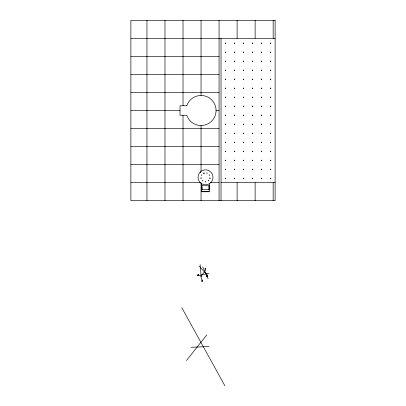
<?xml version="1.0" encoding="UTF-8"?>
<svg xmlns="http://www.w3.org/2000/svg" width="406" height="406" viewBox="0 0 406 406"><rect width="100%" height="100%" fill="white"/><g stroke="black" fill="none" stroke-linecap="round" stroke-linejoin="round"><path stroke-width="0.61" d="M201.122 178.341C200.574 178.016 201.66 178.127 201.097 177.899M200.995 178.33L200.99 177.914M201.386 175.113C201.757 175.712 201.655 174.529 201.401 175.001M210.115 178.275C209.232 178.173 210.785 177.935 209.79 177.965M209.872 178.33L209.76 178.006M201.934 280.673C201.797 279.907 202.589 279.257 202.31 280.551C203.274 281.373 201.112 281.673 201.757 280.962C202.005 281.774 202.797 280.592 202.066 280.653M200.6 276.953L205.603 270.213M186.476 360.548L206.816 334.854M200.315 172.565L200.731 172.129M207.024 276.06L207.608 275.425L207.375 274.913L206.71 275.146L207.42 275.187L207.024 275.831M198.773 275.572L208.999 273.228M191.033 347.303L209.105 346.531M275.116 38.331L221.031 38.331L221.031 200.65M130.884 38.357L221.031 38.357M130.884 56.388L219.073 56.388M130.884 74.42L219.073 74.42M130.884 92.446L219.073 92.446M130.884 110.508L180.01 110.508M216.068 110.508L219.073 110.508M130.884 128.535L219.073 128.535M130.884 146.566L219.073 146.566M130.884 164.592L219.073 164.592M130.884 182.624L200.808 182.624M210.257 182.624L219.073 182.624M221.031 182.624L275.116 182.624M201.757 185.75L209.268 185.75M201.757 189.658L209.268 189.658M201.757 191.612L209.268 191.612M206.893 276.207L207.628 276.385L206.639 276.385M203.848 173.291L204.193 173.078L203.822 173.266M200.31 172.124L200.726 172.56M199.123 266.169L206.573 274.223M181.766 307.657L224.828 385.7M202.756 266.996L208.095 278.673M200.138 264.656L201.427 279.592M273.162 20.33L273.162 38.331M273.162 182.624L273.162 200.65M255.13 20.33L255.13 38.331M255.13 182.624L255.13 200.65M237.104 20.33L237.104 38.331M237.104 182.624L237.104 200.65M219.073 20.33L219.073 200.65M209.268 183.893L209.268 191.759L201.757 191.759L201.757 183.893M209.12 185.75L209.12 189.658M205.142 268.508L205.142 268.686A1.142 1.142 0 0 0 205.507 268.467L205.695 269.64L205.573 268.133A0.929 0.929 0 0 1 205.137 268.493M201.909 185.75L201.909 189.658M201.046 20.33L201.046 95.481M201.046 125.53L201.046 171.611M201.046 182.974L201.046 200.65M183.015 20.33L183.015 105.778M183.015 115.238L183.015 200.65M164.988 20.33L164.988 200.65M146.957 20.33L146.957 200.65M206.644 276.247A1 1 0 0 1 207.045 275.872M208.867 186.527A3.608 3.608 0 0 1 208.872 189.171M206.05 191.419A3.608 3.608 0 0 1 204.974 191.419M202 188.658A3.608 3.608 0 0 1 201.97 187.196M205.289 181.832L205.735 181.888L205.299 181.781M202.391 180.777L202.838 180.812L202.391 180.771M203.746 173.088L204.193 173.063L203.756 173.042M208.187 180.771L208.633 180.802L208.187 180.771M206.832 173.083L207.273 173.144L206.837 173.063M209.191 175.062L209.638 175.103L209.197 175.057M225.239 43.168C225.766 44.229 226.046 42.204 225.239 43.168M225.239 52.186C225.766 53.242 226.056 51.217 225.239 52.186M225.239 61.199C225.853 62.245 225.914 60.215 225.239 61.199M225.239 70.213C225.954 71.238 225.777 69.172 225.239 70.213M225.239 79.226C225.969 80.241 225.787 78.196 225.239 79.226M225.239 88.244C225.878 89.279 225.919 87.244 225.239 88.214M225.239 97.257C225.822 98.303 226 96.268 225.239 97.232M225.239 106.27C225.822 107.316 226 105.286 225.239 106.245M225.239 115.289C225.843 116.329 225.919 114.335 225.239 115.258M225.239 124.302C225.843 125.312 225.985 123.373 225.249 124.246M225.239 133.315C225.766 134.376 226.046 132.351 225.239 133.315M225.239 142.328C225.797 143.384 226.03 141.329 225.239 142.328M225.239 151.347C225.898 152.387 225.848 150.327 225.239 151.347M225.239 160.36C225.969 161.37 225.787 159.325 225.239 160.36M225.239 169.373C225.969 170.383 225.787 168.338 225.239 169.373M225.239 178.386C225.878 179.422 225.919 177.392 225.239 178.361M234.252 43.168C234.81 44.224 235.038 42.178 234.252 43.168M234.252 52.186C234.81 53.237 235.038 51.192 234.252 52.186M234.252 61.199C234.861 62.24 234.937 60.215 234.252 61.199M234.252 70.213C234.942 71.248 234.8 69.203 234.252 70.213M234.252 79.226C234.962 80.246 234.825 78.221 234.252 79.226M234.252 88.244C234.861 89.284 234.962 87.28 234.257 88.214M234.252 97.257C234.785 98.318 235.028 96.313 234.257 97.232M234.252 106.27C234.785 107.336 235.028 105.332 234.257 106.245M234.252 115.289C234.896 116.304 234.937 114.309 234.257 115.258M234.252 124.302C234.886 125.302 234.983 123.353 234.262 124.246M234.252 133.315C234.81 134.366 235.038 132.326 234.252 133.315M234.252 142.328C234.805 143.384 235.049 141.339 234.252 142.328M234.252 151.347C234.912 152.382 234.871 150.327 234.252 151.347M234.252 160.36C234.962 161.38 234.825 159.35 234.252 160.36M234.252 169.373C234.962 170.393 234.825 168.368 234.252 169.373M234.252 178.386C234.861 179.427 234.962 177.422 234.257 178.361M243.265 43.168C243.874 44.218 243.991 42.153 243.265 43.168M243.265 52.186C243.874 53.232 243.991 51.166 243.265 52.186M243.265 61.199C243.91 62.24 243.915 60.184 243.265 61.199M243.265 70.213C243.95 71.248 243.833 69.203 243.265 70.213M243.265 79.226C243.965 80.246 243.854 78.221 243.265 79.226M243.265 88.244C243.869 89.284 243.991 87.275 243.27 88.214M243.265 97.257C243.788 98.323 244.062 96.313 243.27 97.232M243.265 106.27C243.788 107.336 244.062 105.327 243.27 106.245M243.265 115.289C243.904 116.304 243.965 114.304 243.27 115.258M243.265 124.302C243.889 125.302 244.016 123.353 243.275 124.246M243.265 133.315C243.874 134.361 243.991 132.295 243.265 133.315M243.265 142.328C243.864 143.379 244.021 141.303 243.265 142.328M243.265 151.347C243.884 152.387 243.94 150.362 243.265 151.347M243.265 160.36C243.965 161.38 243.854 159.35 243.265 160.36M243.265 169.373C243.965 170.393 243.854 168.363 243.265 169.373M243.265 178.386C243.869 179.432 243.991 177.422 243.27 178.361M252.283 43.168C252.963 44.213 252.847 42.143 252.283 43.168M252.283 52.186C252.963 53.227 252.847 51.156 252.283 52.186M252.283 61.199C252.902 62.25 252.974 60.179 252.283 61.199M252.283 70.213C252.862 71.258 253.06 69.203 252.283 70.213M252.283 79.226C252.943 80.246 252.948 78.236 252.283 79.226M252.283 88.244C252.831 89.284 253.105 87.285 252.283 88.214M252.283 97.257C252.791 98.323 253.09 96.308 252.283 97.232M252.283 106.27C252.791 107.336 253.09 105.327 252.283 106.245M252.283 115.289C252.948 116.304 252.923 114.304 252.283 115.258M252.283 124.302C252.979 125.302 252.872 123.343 252.293 124.246M252.283 133.315C252.963 134.361 252.847 132.285 252.283 133.315M252.283 142.328C252.958 143.374 252.877 141.298 252.283 142.328M252.283 151.347C252.882 152.397 252.989 150.362 252.283 151.347M252.283 160.36C252.943 161.375 252.948 159.365 252.283 160.36M252.283 169.373C252.943 170.388 252.948 168.378 252.283 169.373M252.283 178.386C252.831 179.432 253.105 177.427 252.283 178.361M261.297 43.168C261.946 44.218 261.895 42.178 261.297 43.168M261.297 52.186C261.951 53.232 261.9 51.192 261.297 52.186M261.297 61.199C261.885 62.25 262.022 60.215 261.297 61.199M261.297 70.213C261.87 71.258 262.088 69.203 261.297 70.213M261.297 79.226C261.951 80.241 261.977 78.236 261.297 79.226M261.297 88.244C261.84 89.284 262.134 87.285 261.302 88.214M261.297 97.257C261.804 98.323 262.119 96.308 261.302 97.232M261.297 106.27C261.804 107.336 262.119 105.321 261.302 106.245M261.297 115.289C261.956 116.304 261.951 114.304 261.302 115.258M261.297 124.302C261.992 125.297 261.9 123.343 261.307 124.246M261.297 133.315C261.946 134.361 261.895 132.326 261.297 133.315M261.297 142.328C261.941 143.379 261.926 141.334 261.297 142.328M261.297 151.347C261.926 152.392 261.982 150.327 261.297 151.347M261.297 160.36C261.951 161.375 261.977 159.365 261.297 160.36M261.297 169.373C261.951 170.388 261.977 168.378 261.297 169.373M261.297 178.386C261.84 179.427 262.134 177.427 261.302 178.361M270.31 43.168C270.919 44.218 271 42.168 270.31 43.168M270.31 52.186C270.919 53.237 271 51.186 270.31 52.186M270.31 61.199C270.919 62.25 271.035 60.179 270.31 61.199M270.31 70.213C270.944 71.248 271.03 69.182 270.31 70.213M270.31 79.226C271.01 80.236 270.934 78.211 270.31 79.226M270.31 88.244C270.914 89.274 271.076 87.26 270.315 88.214M270.31 97.257C270.919 98.303 270.985 96.303 270.315 97.232M270.31 106.27C270.919 107.316 270.985 105.316 270.315 106.245M270.31 115.289C270.797 116.334 271.183 114.38 270.315 115.258M270.31 124.302C270.924 125.312 271.01 123.409 270.32 124.246M270.31 133.315C270.919 134.366 271 132.315 270.31 133.315M270.31 142.328C270.969 143.374 270.929 141.298 270.31 142.328M270.31 151.347C270.924 152.392 271.025 150.327 270.31 151.347M270.31 160.36C271.01 161.365 270.934 159.34 270.31 160.36M270.31 169.373C271.01 170.378 270.934 168.358 270.31 169.373M270.31 178.386C270.914 179.416 271.076 177.402 270.315 178.361M198.204 274.73L197.732 275.405L198.204 275.405L198.204 274.73M198.235 274.431L197.549 275.405L198.204 275.572C198.448 276.501 198.747 274.674 198.235 274.431M275.116 20.3L130.884 20.3L130.884 200.65L275.116 200.65L275.116 20.3M186.785 105.778L180.01 105.778L180.01 115.238L186.785 115.238A15.022 15.022 0 0 0 209.902 122.642A15.022 15.022 0 0 0 209.902 98.369A15.022 15.022 0 0 0 186.785 105.778M201.757 183.842A7.511 7.511 0 0 0 213.023 177.336A7.511 7.511 0 0 0 201.757 170.83A7.511 7.511 0 0 0 201.757 183.842"/></g></svg>
